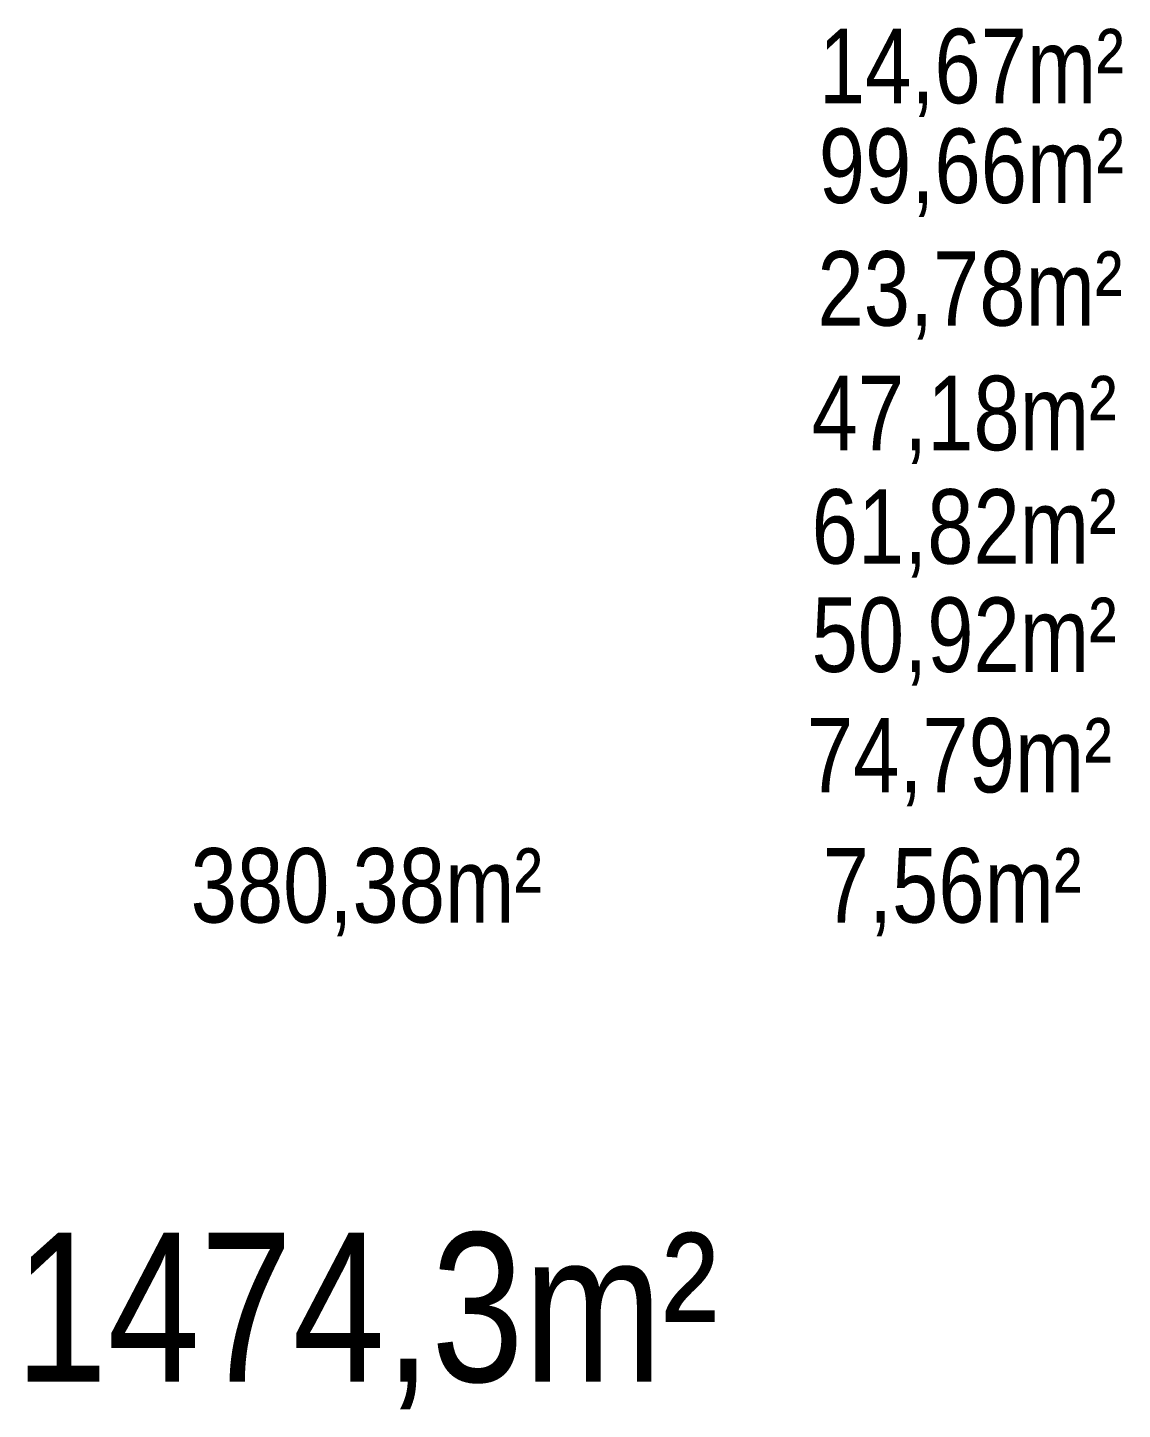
# Model space of a CAD drawing. Header units: millimetres. Extents: x -18485 to 40303, y -22087 to 35064.
# Drawn here: x -18485 to -11131, y -7839 to 1438 of the extents above; entities that cross this region are included whole.
import ezdxf

# ---------------------------------------------------------------- set-up
doc = ezdxf.new("R2010")
doc.units = ezdxf.units.MM
doc.layers.add('05-03_opis', color=10, linetype='Continuous', lineweight=5)
doc.styles.add('ariel', font='arial.ttf', dxfattribs={"width": 0.8})

msp = doc.modelspace()

# ---------------------------------------------------------------- texts
at = {"layer": '05-03_opis', "width": 108.913, "attachment_point": 5, "style": 'ariel'}
for s, insert, char_height in [('{\\fArial|b0|i0|c238|p34;14,67m²}', (-12145.6, 1134.4), 500), ('{\\fArial|b0|i0|c238|p34;99,66m²}', (-12145.6, 464.5), 500), ('{\\fArial|b0|i0|c238|p34;23,78m²}', (-12155, -359.2), 500), ('{\\fArial|b0|i0|c238|p34;47,18m²}', (-12194.2, -1195.5), 500), ('{\\fArial|b0|i0|c238|p34;61,82m²}', (-12194.2, -1957.2), 500), ('{\\fArial|b0|i0|c238|p34;50,92m²}', (-12194.2, -2684), 500), ('{\\fArial|b0|i0|c238|p34;74,79m²}', (-12226.6, -3493), 500), ('{\\fArial|b0|i0|c238|p34;380,38m²}', (-16210, -4366.7), 500), ('{\\fArial|b0|i0|c238|p34;7,56m²}', (-12275.1, -4366.7), 500), ('{\\fArial|b0|i0|c238|p34;1474,3m²}', (-16210, -7245.6), 1000)]:
    msp.add_mtext(s, dxfattribs=dict(at, insert=insert, char_height=char_height))

doc.saveas('drawing.dxf')
